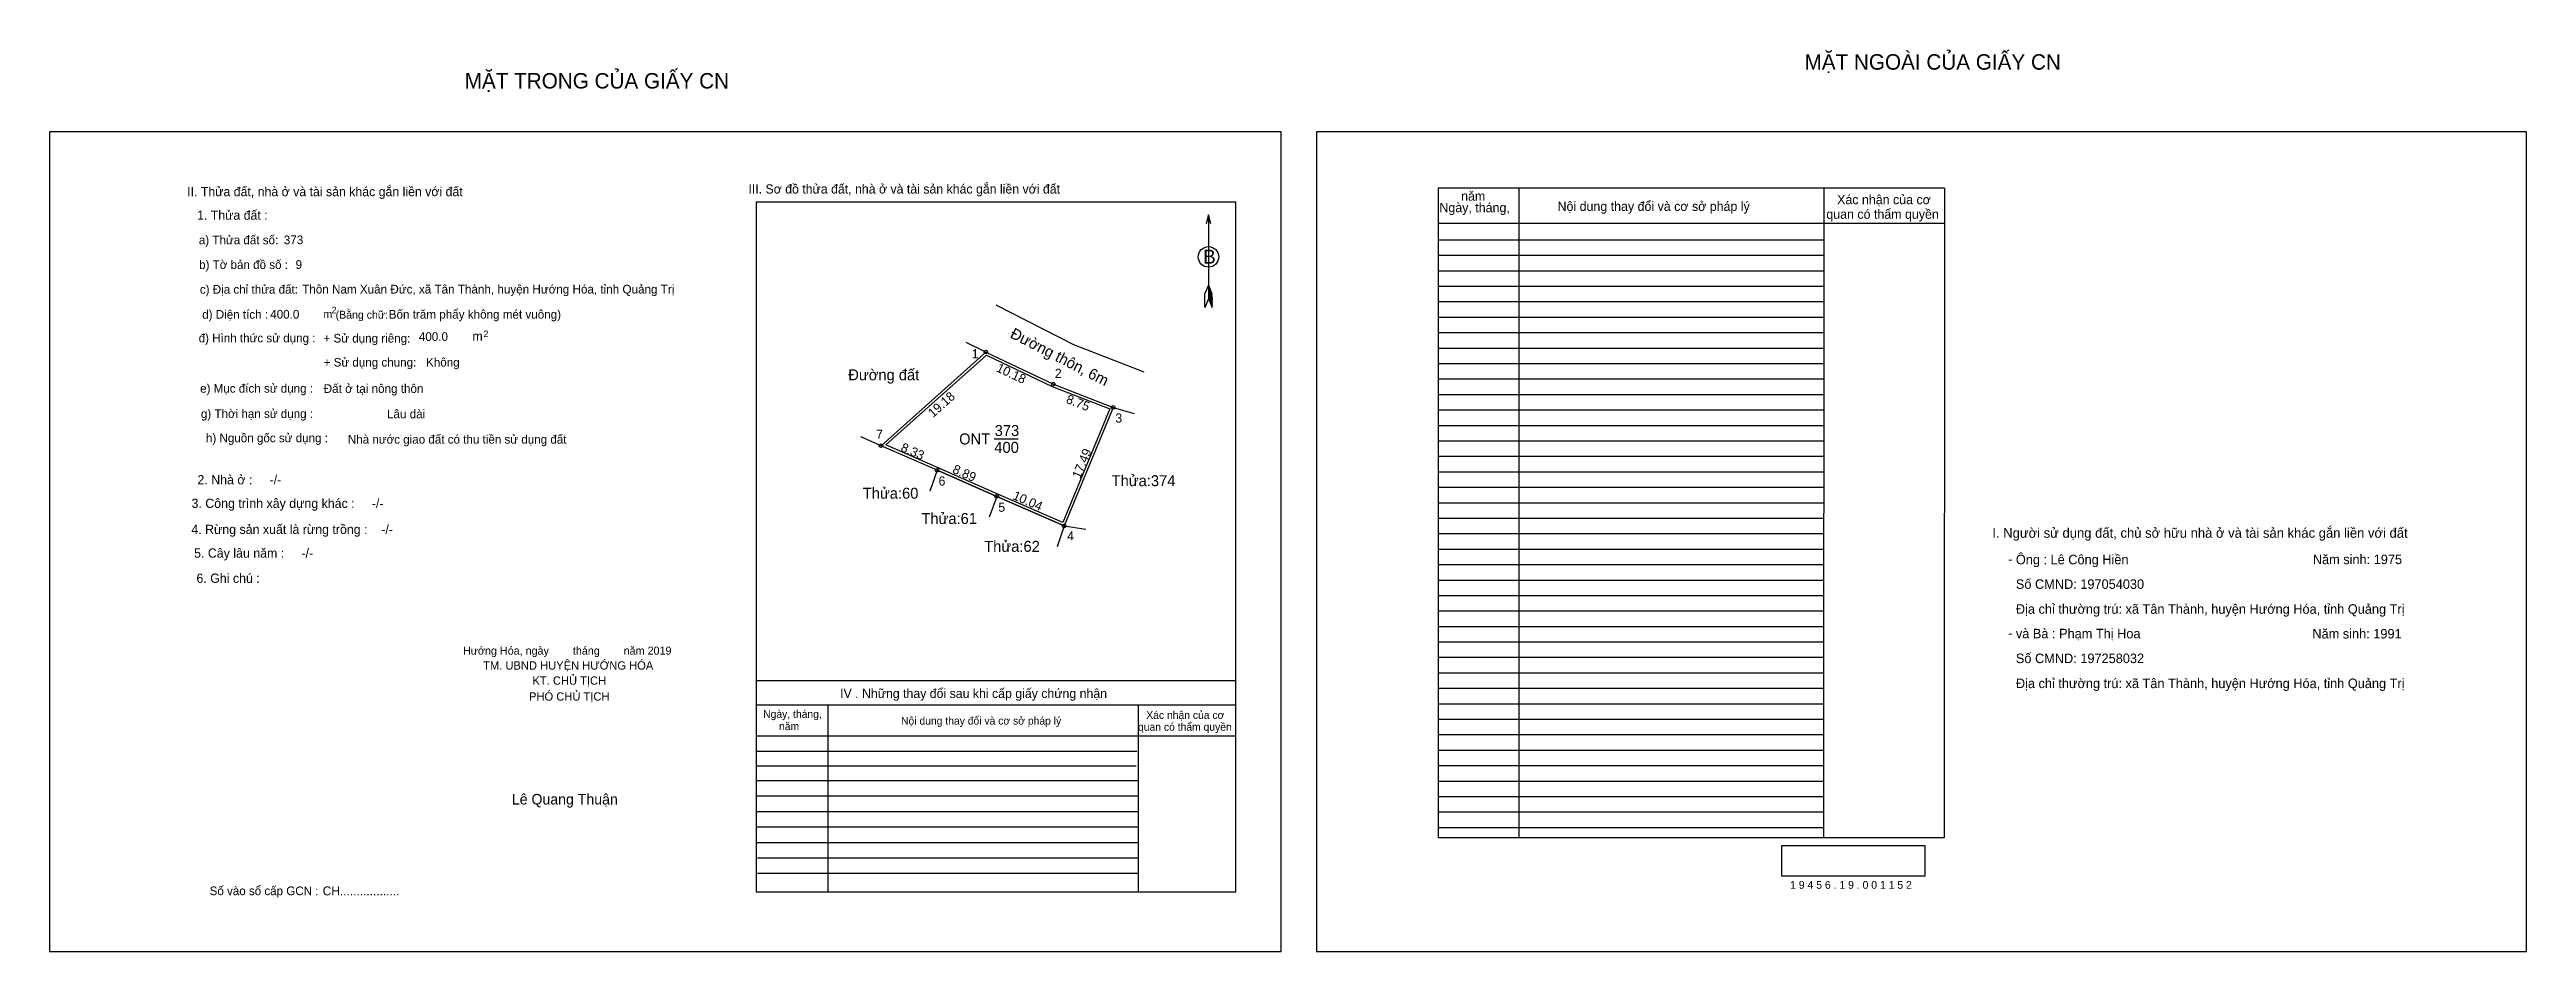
# Model space of a CAD drawing. Extents: x 539361 to 539698, y 1836824 to 1836947.
import ezdxf

# ---------------------------------------------------------------- set-up
doc = ezdxf.new("R2010")
doc.units = 0
for name, color, linetype in [('Default', 7, 'Continuous'), ('Level 1', 7, 'Continuous'), ('Level 10', 7, 'Continuous'), ('Level 11', 7, 'Continuous'), ('Level 13', 7, 'Continuous'), ('Level 27', 7, 'Continuous'), ('Level 35', 7, 'Continuous'), ('Level 36', 7, 'Continuous'), ('Level 40', 7, 'Continuous'), ('Level 49', 7, 'Continuous'), ('Level 5', 7, 'Continuous'), ('Level 52', 7, 'Continuous'), ('Level 55', 7, 'Continuous'), ('Level 6', 7, 'Continuous'), ('Level 7', 7, 'Continuous'), ('Level 8', 7, 'Continuous'), ('Level 9', 7, 'Continuous')]:
    doc.layers.add(name, color=color, linetype=linetype)

msp = doc.modelspace()

# ---------------------------------------------------------------- linework, layer by layer
at = {"layer": 'Level 1'}
for p, q in [((539360.53, 1836935.98), (539360.53, 1836935.98)), ((539533.32, 1836935.98), (539533.32, 1836935.98)), ((539518.6, 1836924.67), (539518.6, 1836913.18)), ((539518.09, 1836912.01), (539518.12, 1836913.91)), ((539518.6, 1836915.08), (539518.12, 1836913.91)), ((539518.6, 1836915.08), (539519.08, 1836913.91)), ((539518.6, 1836914.91), (539519.08, 1836913.73)), ((539518.6, 1836914.75), (539519.08, 1836913.57)), ((539518.6, 1836914.58), (539519.09, 1836913.4)), ((539518.6, 1836914.41), (539519.09, 1836913.23)), ((539518.6, 1836914.25), (539519.09, 1836913.06)), ((539518.6, 1836914.08), (539519.09, 1836912.89)), ((539518.6, 1836913.92), (539519.1, 1836912.72)), ((539518.6, 1836913.75), (539519.1, 1836912.54)), ((539518.6, 1836913.59), (539519.1, 1836912.37)), ((539519.1, 1836912.01), (539519.08, 1836913.91)), ((539518.6, 1836913.18), (539518.09, 1836912.01)), ((539518.6, 1836913.42), (539519.1, 1836912.21)), ((539518.6, 1836913.18), (539519.1, 1836912.01)), ((539528.51, 1836824.16), (539528.51, 1836824.16)), ((539698.36, 1836824.16), (539698.36, 1836824.16))]:
    msp.add_line(p, q, dxfattribs=at)
msp.add_lwpolyline([(539518.93, 1836923.44), (539518.6, 1836924.67), (539518.27, 1836923.44)], dxfattribs=at)
msp.add_circle((539518.6, 1836918.92), 1.4, dxfattribs=at)
at = {"layer": 'Level 10'}
for p, q in [((539481.58, 1836889.81), (539489.72, 1836886.25)), ((539489.72, 1836886.25), (539498.91, 1836882.22))]:
    msp.add_line(p, q, dxfattribs=at)
for points in [[(539505.59, 1836898.38), (539498.91, 1836882.22), (539489.72, 1836886.25), (539481.58, 1836889.81), (539473.94, 1836893.16), (539488.25, 1836905.94), (539497.44, 1836901.57)], [(539505.13, 1836898.18), (539498.72, 1836882.68), (539489.86, 1836886.57), (539481.72, 1836890.13), (539474.58, 1836893.26), (539488.31, 1836905.52), (539497.3, 1836901.25)]]:
    msp.add_lwpolyline(points, close=True, dxfattribs=at)
at = {"layer": 'Level 11'}
for centre in [(539488.25, 1836905.94), (539497.44, 1836901.57), (539505.59, 1836898.38), (539505.59, 1836898.38), (539473.94, 1836893.16), (539481.58, 1836889.81), (539489.72, 1836886.25), (539498.91, 1836882.22)]:
    msp.add_circle(centre, 0.25, dxfattribs=at)
at = {"layer": 'Level 27'}
for p, q in [((539488.25, 1836905.94), (539485.54, 1836907.22)), ((539505.59, 1836898.38), (539508.47, 1836897.54)), ((539473.94, 1836893.16), (539471.19, 1836894.36)), ((539481.58, 1836889.81), (539480.59, 1836886.98)), ((539489.72, 1836886.25), (539488.68, 1836883.43)), ((539498.91, 1836882.22), (539497.96, 1836879.37)), ((539498.91, 1836882.22), (539501.88, 1836881.78))]:
    msp.add_line(p, q, dxfattribs=at)
at = {"layer": 'Level 35'}
for p, q in [((539489.59, 1836912.4), (539500.18, 1836906.95)), ((539500.18, 1836906.95), (539509.8, 1836903.23))]:
    msp.add_line(p, q, dxfattribs=at)
at = {"layer": 'Level 40'}
msp.add_lwpolyline([(539360.53, 1836824.16), (539528.51, 1836824.16), (539528.51, 1836935.98), (539360.53, 1836935.98)], close=True, dxfattribs=at)
at = {"layer": 'Level 52'}
for p, q in [((539618.98, 1836928.3), (539549.91, 1836928.3)), ((539549.91, 1836928.3), (539549.91, 1836839.65)), ((539560.92, 1836928.3), (539560.92, 1836839.65)), ((539602.52, 1836928.3), (539602.48, 1836839.65)), ((539618.98, 1836928.3), (539618.95, 1836839.65)), ((539618.98, 1836923.47), (539549.91, 1836923.47)), ((539602.51, 1836921.21), (539549.91, 1836921.21)), ((539602.51, 1836919.1), (539549.91, 1836919.1)), ((539602.51, 1836916.99), (539549.91, 1836916.99)), ((539602.51, 1836914.88), (539549.91, 1836914.88)), ((539602.51, 1836912.77), (539549.91, 1836912.77)), ((539602.51, 1836910.66), (539549.91, 1836910.66)), ((539602.51, 1836908.55), (539549.91, 1836908.55)), ((539602.51, 1836906.44), (539549.91, 1836906.44)), ((539602.51, 1836904.33), (539549.91, 1836904.33)), ((539602.51, 1836902.22), (539549.91, 1836902.22)), ((539602.5, 1836900.11), (539549.91, 1836900.11)), ((539602.5, 1836898), (539549.91, 1836898)), ((539602.5, 1836895.89), (539549.91, 1836895.89)), ((539602.5, 1836893.78), (539549.91, 1836893.78)), ((539602.5, 1836891.67), (539549.91, 1836891.67)), ((539602.5, 1836889.56), (539549.91, 1836889.56)), ((539602.5, 1836887.45), (539549.91, 1836887.45)), ((539602.5, 1836885.34), (539549.91, 1836885.34)), ((539602.5, 1836883.23), (539549.91, 1836883.23)), ((539602.5, 1836881.12), (539549.91, 1836881.12)), ((539602.5, 1836879.01), (539549.91, 1836879.01)), ((539602.5, 1836876.9), (539549.91, 1836876.9)), ((539602.5, 1836874.79), (539549.91, 1836874.79)), ((539602.49, 1836872.68), (539549.91, 1836872.68)), ((539602.49, 1836870.57), (539549.91, 1836870.57)), ((539602.49, 1836868.46), (539549.91, 1836868.46)), ((539602.49, 1836866.36), (539549.91, 1836866.36)), ((539602.49, 1836864.25), (539549.91, 1836864.25)), ((539602.49, 1836862.14), (539549.91, 1836862.14)), ((539602.49, 1836860.03), (539549.91, 1836860.03)), ((539602.49, 1836857.92), (539549.91, 1836857.92)), ((539602.49, 1836855.81), (539549.91, 1836855.81)), ((539602.49, 1836853.7), (539549.91, 1836853.7)), ((539602.49, 1836851.59), (539549.91, 1836851.59)), ((539602.49, 1836849.48), (539549.91, 1836849.48)), ((539602.49, 1836847.37), (539549.91, 1836847.37)), ((539602.48, 1836845.26), (539549.91, 1836845.26)), ((539602.48, 1836843.15), (539549.91, 1836843.15)), ((539602.48, 1836841.04), (539549.91, 1836841.04)), ((539618.95, 1836839.65), (539549.91, 1836839.65))]:
    msp.add_line(p, q, dxfattribs=at)
msp.add_lwpolyline([(539533.32, 1836824.16), (539698.36, 1836824.16), (539698.36, 1836935.98), (539533.32, 1836935.98)], close=True, dxfattribs=at)
at = {"layer": 'Level 6'}
msp.add_lwpolyline([(539596.81, 1836838.63), (539616.3, 1836838.63), (539616.3, 1836834.44), (539596.81, 1836834.44)], close=True, dxfattribs=at)
at = {"layer": 'Level 7'}
for p, q in [((539508.84, 1836851.44), (539456.91, 1836851.44)), ((539508.74, 1836849.44), (539456.91, 1836849.44)), ((539509.01, 1836847.44), (539456.91, 1836847.44)), ((539509.01, 1836845.33), (539456.91, 1836845.33)), ((539509.01, 1836843.22), (539456.91, 1836843.22)), ((539509.01, 1836841.11), (539456.91, 1836841.11)), ((539509.01, 1836839), (539456.91, 1836839)), ((539509.01, 1836836.89), (539457.08, 1836836.89)), ((539509.01, 1836834.78), (539457.08, 1836834.78))]:
    msp.add_line(p, q, dxfattribs=at)
at = {"layer": 'Level 8'}
for p, q in [((539522.31, 1836926.4), (539456.91, 1836926.4)), ((539456.91, 1836926.4), (539456.91, 1836832.3)), ((539522.31, 1836832.3), (539522.31, 1836926.4)), ((539522.31, 1836861.08), (539456.91, 1836861.08)), ((539522.31, 1836857.76), (539456.91, 1836857.76)), ((539466.67, 1836857.76), (539466.67, 1836832.3)), ((539509.01, 1836857.76), (539509.01, 1836832.3)), ((539522.31, 1836853.54), (539456.91, 1836853.54)), ((539456.91, 1836832.3), (539522.31, 1836832.3))]:
    msp.add_line(p, q, dxfattribs=at)
at = {"layer": 'Level 9'}
msp.add_line((539489.39, 1836894.08), (539492.64, 1836894.08), dxfattribs=at)

# ---------------------------------------------------------------- texts
at = {"layer": 'Default'}
for s, p in [('e) Mục đích sử dụng :', (539381.07, 1836900.39)), ('g) Thời hạn sử dụng :', (539381.18, 1836896.94)), ('h) Nguồn gốc sử dụng :', (539381.87, 1836893.63)), ('Nhà nước giao đất có thu tiền sử dụng đất', (539401.22, 1836893.44))]:
    msp.add_text(s, height=1.1836, dxfattribs=at).set_placement(p)
at = {"layer": 'Level 1'}
msp.add_text('B', height=1.9, dxfattribs=at).set_placement((539517.89, 1836918))
at = {"layer": 'Level 13'}
for s, p in [('ONT', (539484.59, 1836893.33)), ('400', (539489.39, 1836892.18)), ('373', (539489.44, 1836894.48))]:
    msp.add_text(s, height=1.5, dxfattribs=at).set_placement(p)
at = {"layer": 'Level 36'}
for s, p in [('Đường đất', (539469.47, 1836902.08)), ('Thửa:60', (539471.45, 1836885.93)), ('Thửa:374', (539505.39, 1836887.64)), ('Thửa:61', (539479.44, 1836882.48)), ('Thửa:62', (539488.01, 1836878.68))]:
    msp.add_text(s, height=1.5, dxfattribs=at).set_placement(p)
at = {"layer": 'Level 49'}
for s, rotation, p in [('10.18', 334.5942, (539489.55, 1836903.35)), ('19.18', 41.7777, (539481.03, 1836896.93)), ('8.75', 338.6241, (539499.07, 1836899.03)), ('8.33', 336.3426, (539476.51, 1836892.47)), ('8.89', 336.3426, (539483.58, 1836889.5)), ('17.49', 67.5414, (539501.1, 1836888.57)), ('10.04', 336.3426, (539491.79, 1836885.91))]:
    msp.add_text(s, height=1.25, rotation=rotation, dxfattribs=at).set_placement(p)
at = {"layer": 'Level 5'}
msp.add_text('Đường thôn, 6m', height=1.5, rotation=332.768, dxfattribs=at).set_placement((539491.43, 1836907.97))
at = {"layer": 'Level 52'}
for s, height, p in [('năm', 1.266, (539553.06, 1836926.59)), ('Xác nhận của cơ', 1.2659, (539604.34, 1836926.1)), ('Ngày, tháng,', 1.2659, (539550.1, 1836925.01)), ('Nội dung thay đổi và cơ sở pháp lý', 1.2659, (539566.21, 1836925.19)), (' quan có thẩm quyền', 1.2659, (539602.4, 1836924.12))]:
    msp.add_text(s, height=height, dxfattribs=at).set_placement(p)
at = {"layer": 'Level 55'}
for s, height, p in [('1', 0.2, (539488.19, 1836905.94)), ('0', 0.055, (539488.23, 1836905.88)), ('0', 0.055, (539488.23, 1836905.88)), ('0', 0.055, (539488.23, 1836905.88)), ('2', 0.2, (539497.37, 1836901.57)), ('0', 0.055, (539497.42, 1836901.52)), ('374', 0.055, (539505.53, 1836898.32)), ('3', 0.2, (539505.53, 1836898.38)), ('0', 0.055, (539505.57, 1836898.32)), ('7', 0.2, (539473.88, 1836893.16)), ('60', 0.055, (539473.9, 1836893.1)), ('60', 0.055, (539473.9, 1836893.1)), ('0', 0.055, (539473.92, 1836893.1)), ('0', 0.055, (539473.92, 1836893.1)), ('6', 0.2, (539481.51, 1836889.81)), ('60', 0.055, (539481.54, 1836889.76)), ('61', 0.055, (539481.54, 1836889.76)), ('60', 0.055, (539481.54, 1836889.76)), ('5', 0.2, (539489.65, 1836886.25)), ('62', 0.055, (539489.68, 1836886.19)), ('61', 0.055, (539489.68, 1836886.19)), ('4', 0.2, (539498.84, 1836882.22)), ('374', 0.055, (539498.85, 1836882.17)), ('62', 0.055, (539498.87, 1836882.17))]:
    msp.add_text(s, height=height, dxfattribs=at).set_placement(p)
at = {"layer": 'Level 6'}
for s, height, p in [('373', 1.188, (539392.48, 1836920.65)), ('9', 1.19, (539394.09, 1836917.28)), ('Thôn Nam Xuân Đức, xã Tân Thành, huyện Hướng Hóa, tỉnh Quảng Trị', 1.1899, (539394.99, 1836913.92)), ('400.0', 1.188, (539390.63, 1836910.5)), ('Bốn trăm phẩy không mét vuông)', 1.1882, (539406.8, 1836910.49)), ('400.0', 1.188, (539410.9, 1836907.45)), ('Đất ở tại nông thôn', 1.1899, (539397.93, 1836900.36)), ('Lâu dài', 1.19, (539406.56, 1836896.9)), ('Ông : Lê Công Hiền', 1.2996, (539628.72, 1836876.98)), ('Năm sinh: 1975', 1.2996, (539669.22, 1836877)), ('Số CMND: 197054030', 1.2996, (539628.72, 1836873.63)), ('Địa chỉ thường trú: xã Tân Thành, huyện Hướng Hóa, tỉnh Quảng Trị', 1.2996, (539628.72, 1836870.23)), ('và Bà : Phạm Thị Hoa', 1.2996, (539628.72, 1836866.88)), ('Năm sinh: 1991', 1.2996, (539669.16, 1836866.86)), ('Số CMND: 197258032', 1.2996, (539628.72, 1836863.5)), ('Địa chỉ thường trú: xã Tân Thành, huyện Hướng Hóa, tỉnh Quảng Trị', 1.2996, (539628.72, 1836860.09)), ('1 9 4 5 6 . 1 9 . 0 0 1 1 5 2', 1.0634, (539597.93, 1836832.71))]:
    msp.add_text(s, height=height, dxfattribs=at).set_placement(p)
at = {"layer": 'Level 7'}
for s, height, p in [('MẶT TRONG CỦA GIẤY CN', 2.1097, (539417.16, 1836941.89)), ('MẶT NGOÀI CỦA GIẤY CN', 2.1097, (539599.9, 1836944.46)), ('II. Thửa đất, nhà ở và tài sản khác gắn liền với đất', 1.2553, (539379.31, 1836927.2)), ('III. Sơ đồ thửa đất, nhà ở và tài sản khác gắn liền với đất', 1.2553, (539455.85, 1836927.56)), ('1. Thửa đất :', 1.2553, (539380.66, 1836923.99)), ('a) Thửa đất số:', 1.1836, (539380.9, 1836920.64)), ('b) Tờ bản đồ số :', 1.1836, (539380.93, 1836917.27)), ('c) Địa chỉ thửa đất:', 1.1836, (539381.04, 1836913.9)), ('d) Diện tích :', 1.1836, (539381.36, 1836910.48)), ('m', 1.08, (539397.89, 1836910.58)), ('2', 0.897, (539399.01, 1836911.22)), ('(Bằng chữ:', 1.076, (539399.55, 1836910.49)), ('đ) Hình thức sử dụng :', 1.1836, (539380.87, 1836907.26)), ('+ Sử dụng riêng:', 1.1836, (539397.9, 1836907.23)), ('m', 1.27, (539418.2, 1836907.47)), ('2', 0.897, (539419.72, 1836907.97)), ('+ Sử dụng chung:', 1.1836, (539397.92, 1836903.95)), ('Không', 1.184, (539411.89, 1836903.95)), ('2. Nhà ở :     -/-', 1.2624, (539380.71, 1836887.89)), ('3. Công trình xây dựng khác :     -/-', 1.2624, (539379.9, 1836884.67)), ('4. Rừng sản xuất là rừng trồng :    -/-', 1.2624, (539379.87, 1836881.12)), ('I. Người sử dụng đất, chủ sở hữu nhà ở và tài sản khác gắn liền với đất', 1.3291, (539625.51, 1836880.6)), ('5. Cây lâu năm :     -/-', 1.2624, (539380.25, 1836877.88)), ('-', 1.35, (539627.65, 1836877.02)), ('6. Ghi chú :', 1.2624, (539380.57, 1836874.45)), ('-', 1.35, (539627.67, 1836866.92)), ('Hướng Hóa, ngày        tháng        năm 2019', 1.0968, (539416.92, 1836864.65)), ('TM. UBND HUYỆN HƯỚNG HÓA', 1.1365, (539419.67, 1836862.61)), ('PHÓ CHỦ TỊCH', 1.1364, (539425.93, 1836858.38)), ('KT. CHỦ TỊCH', 1.1365, (539426.4, 1836860.55)), ('IV . Những thay đổi sau khi cấp giấy chứng nhận', 1.2553, (539468.36, 1836858.74)), ('Ngày, tháng,', 1.0549, (539457.86, 1836856.03)), ('Nội dung thay đổi và cơ sở pháp lý', 1.0549, (539476.67, 1836855.11)), ('Xác nhận của cơ', 1.0549, (539510.12, 1836855.89)), ('năm', 1.055, (539460.03, 1836854.36)), (' quan có thẩm quyền', 1.0549, (539508.6, 1836854.27)), ('Lê Quang Thuận', 1.4394, (539423.59, 1836844.21)), ('Số vào sổ cấp GCN :', 1.1814, (539382.37, 1836831.84)), ('CH..................', 1.2153, (539397.79, 1836831.82))]:
    msp.add_text(s, height=height, dxfattribs=at).set_placement(p)
at = {"layer": 'Level 9'}
for s, p in [('1', (539486.31, 1836905.08)), ('2', (539497.65, 1836902.41)), ('3', (539505.9, 1836896.31)), ('7', (539473.27, 1836894.11)), ('6', (539481.79, 1836887.72)), ('5', (539489.94, 1836884.15)), ('4', (539499.32, 1836880.23))]:
    msp.add_text(s, height=1.25, dxfattribs=at).set_placement(p)

doc.saveas('drawing.dxf')
